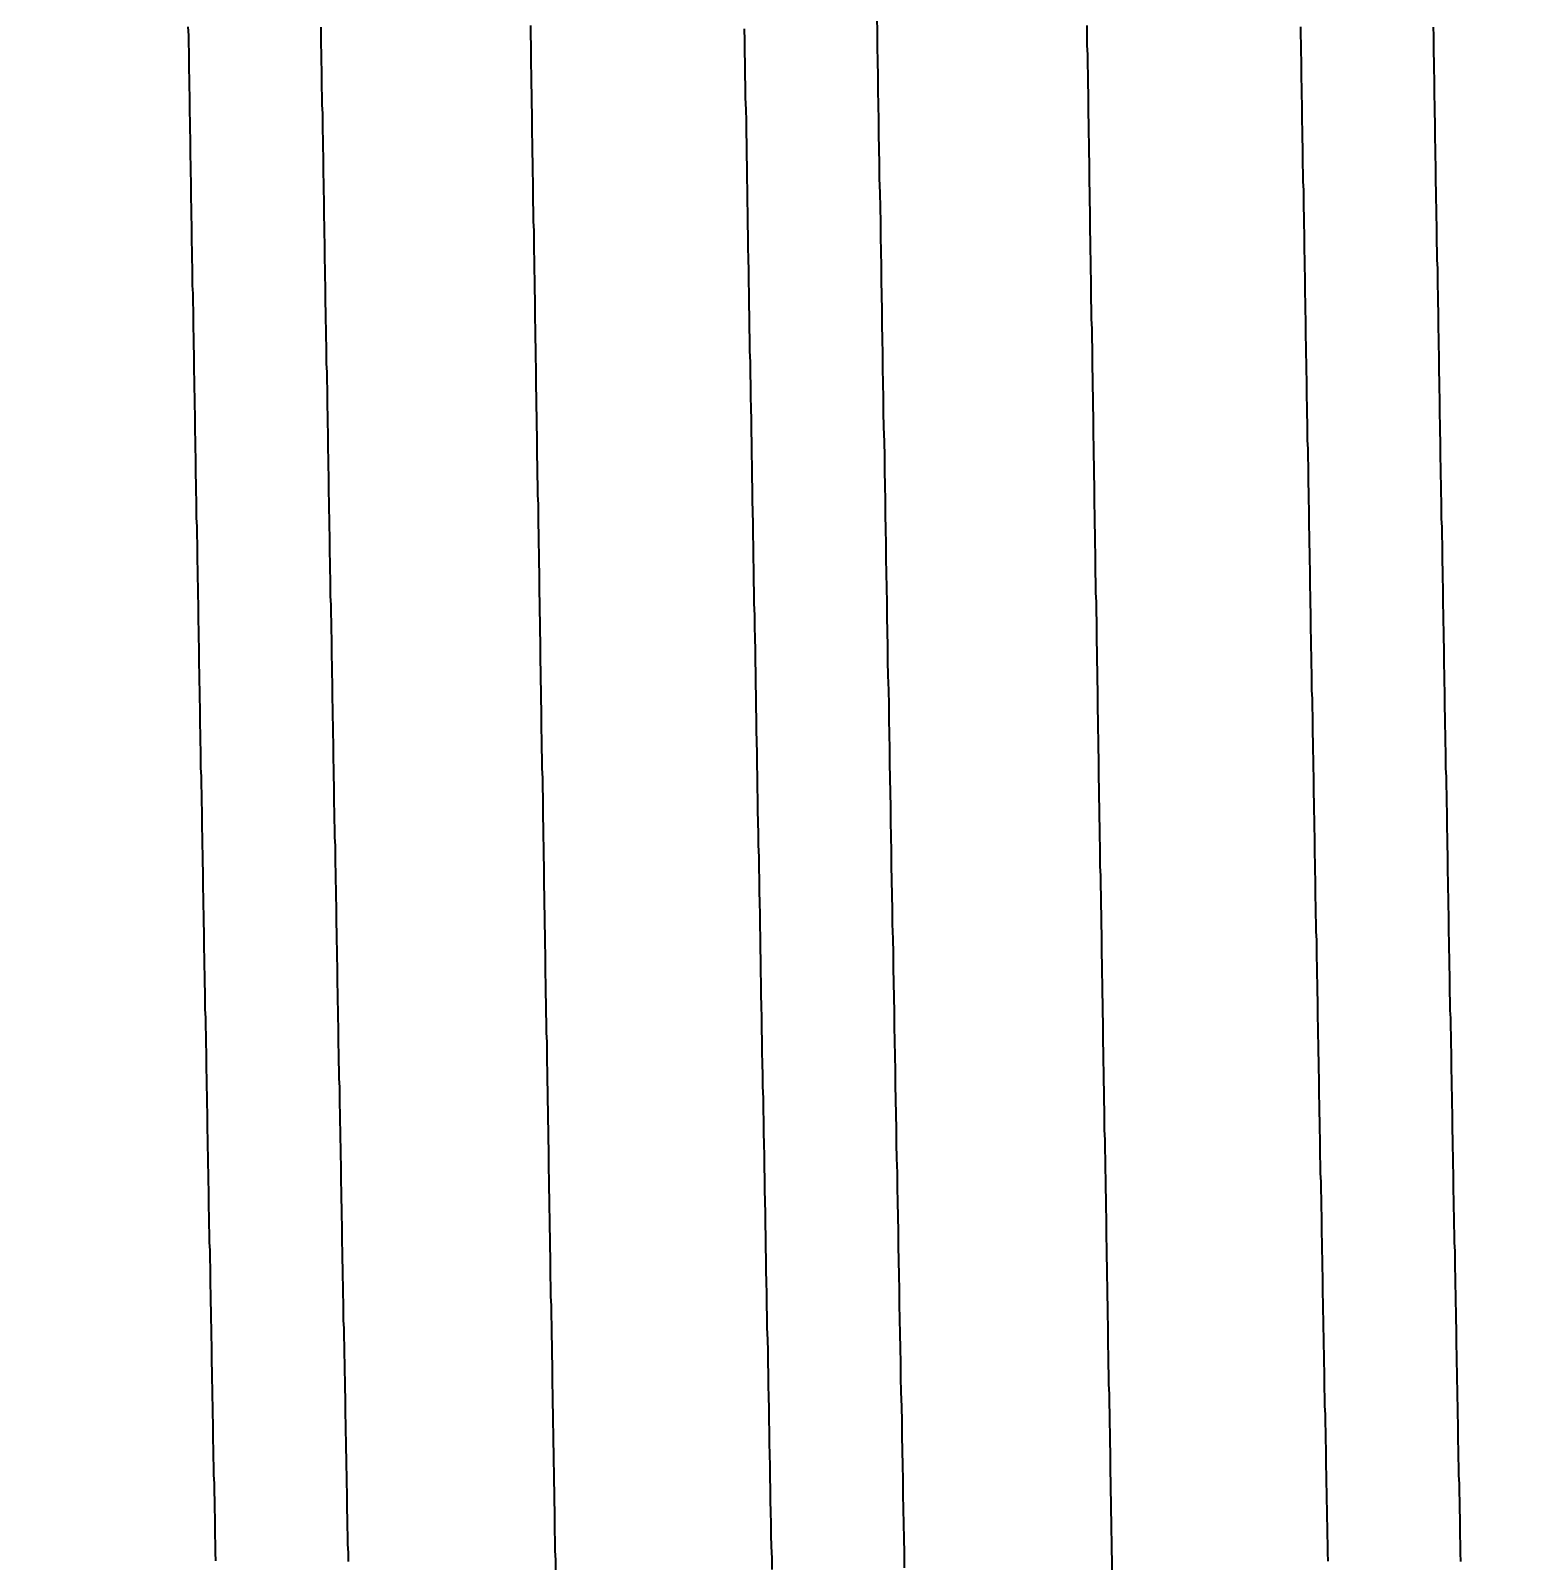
# Model space of a CAD drawing. Header units: millimetres. Extents: x 0 to 5600, y -67 to 2530.
# Drawn here: x 4039.751 to 4043.879, y 921.731 to 925.966 of the extents above; entities that cross this region are included whole.
import ezdxf

# ---------------------------------------------------------------- set-up
doc = ezdxf.new("R2010")
doc.units = ezdxf.units.MM
doc.layers.add('내부선 및 부속', color=4, linetype='Continuous')
doc.layers.add('치수선', color=7, linetype='Continuous')
doc.styles.add('____', font='')
doc.styles.get('____').set_extended_font_data('굴림')
doc.dimstyles.new('MSADIM', dxfattribs={"dimtxt": 33, "dimasz": 17, "dimexe": 10, "dimexo": 7.5, "dimgap": 10, "dimtad": 0, "dimtih": 1, "dimtoh": 1, "dimdec": 0, "dimzin": 1, "dimdsep": 46, "dimtxsty": '____', "dimcen": 11.25, "dimadec": 0, "dimazin": 0, "dimtfac": 1, "dimtdec": 0, "dimtix": 1, "dimtmove": 0, "dimatfit": 3, "dimfxl": 1, "dimtolj": 1, "dimtzin": 1, "dimarcsym": 0})

# ---------------------------------------------------------------- blocks, each defined once
blk = doc.blocks.new('*D9')
at = {"layer": '치수선', "color": 0, "linetype": 'Continuous', "lineweight": -2, "transparency": 16777216}
for p, q in [((3996.7135, 930.2003), (3945.8852, 930.2003)), ((3955.8852, 913.2003), (3955.8852, 820.5165)), ((3955.8852, 682.2003), (3955.8852, 774.884)), ((4073.7135, 665.2003), (3945.8852, 665.2003))]:
    blk.add_line(p, q, dxfattribs=at)
at = {"layer": '치수선', "color": 0, "linetype": 'Continuous', "transparency": 16777216}
for points in [[(3953.0519, 913.2003), (3958.7185, 913.2003), (3955.8852, 930.2003)], [(3953.0519, 682.2003), (3958.7185, 682.2003), (3955.8852, 665.2003)]]:
    blk.add_solid(points, dxfattribs=at)
at = {"layer": '치수선', "color": 0, "linetype": 'Continuous', "transparency": 16777216, "insert": (3955.8852, 797.7003), "char_height": 25, "attachment_point": 5, "style": '____'}
blk.add_mtext('\\A1;265', dxfattribs=at)
blk = doc.blocks.new('*D10')
at = {"layer": '치수선', "color": 0, "linetype": 'Continuous', "lineweight": -2, "transparency": 16777216}
for p, q in [((3996.7135, 930.2003), (3855.1804, 930.2003)), ((3865.1804, 913.2003), (3865.1804, 603.0331)), ((3865.1804, 247.2003), (3865.1804, 557.3674)), ((4163.7135, 230.2003), (3855.1804, 230.2003))]:
    blk.add_line(p, q, dxfattribs=at)
at = {"layer": '치수선', "color": 0, "linetype": 'Continuous', "transparency": 16777216}
for points in [[(3862.3471, 913.2003), (3868.0137, 913.2003), (3865.1804, 930.2003)], [(3862.3471, 247.2003), (3868.0137, 247.2003), (3865.1804, 230.2003)]]:
    blk.add_solid(points, dxfattribs=at)
at = {"layer": '치수선', "color": 0, "linetype": 'Continuous', "transparency": 16777216, "insert": (3865.1804, 580.2003), "char_height": 25, "attachment_point": 5, "style": '____'}
blk.add_mtext('\\A1;700', dxfattribs=at)

msp = doc.modelspace()

# ---------------------------------------------------------------- linework, layer by layer
at = {"layer": '내부선 및 부속', "linetype": 'Continuous', "flags": 128}
for points in [[(4040.1868, 925.9765), (4040.1878, 925.9525), (4040.1878, 925.9295), (4040.1888, 925.9055), (4040.1888, 925.8815), (4040.1888, 925.8575), (4040.1898, 925.8335), (4040.1898, 925.8095), (4040.1908, 925.7855), (4040.1908, 925.7625), (4040.1908, 925.7385), (4040.1918, 925.7145), (4040.1918, 925.6905), (4040.1928, 925.6665), (4040.1928, 925.6425), (4040.1928, 925.6185), (4040.1938, 925.5945), (4040.1938, 925.5715), (4040.1948, 925.5475), (4040.1948, 925.5235), (4040.1948, 925.4995), (4040.1958, 925.4755), (4040.1958, 925.4515), (4040.1968, 925.4275), (4040.1968, 925.4045), (4040.1968, 925.3805), (4040.1978, 925.3565), (4040.1978, 925.3325), (4040.1988, 925.3085), (4040.1988, 925.2845), (4040.1988, 925.2605), (4040.1998, 925.2375), (4040.1998, 925.2135), (4040.2008, 925.1895), (4040.2008, 925.1655), (4040.2008, 925.1415), (4040.2018, 925.1175), (4040.2018, 925.0935), (4040.2028, 925.0695), (4040.2028, 925.0465), (4040.2028, 925.0225), (4040.2038, 924.9985), (4040.2038, 924.9745), (4040.2048, 924.9505), (4040.2048, 924.9265), (4040.2058, 924.9025), (4040.2058, 924.8795), (4040.2058, 924.8555), (4040.2068, 924.8315), (4040.2068, 924.8075), (4040.2078, 924.7835), (4040.2078, 924.7595), (4040.2078, 924.7355), (4040.2088, 924.7125), (4040.2088, 924.6885), (4040.2098, 924.6645), (4040.2098, 924.6405), (4040.2098, 924.6165), (4040.2108, 924.5925), (4040.2108, 924.5685), (4040.2118, 924.5445), (4040.2118, 924.5215), (4040.2118, 924.4975), (4040.2128, 924.4735), (4040.2128, 924.4495), (4040.2138, 924.4255), (4040.2138, 924.4015), (4040.2148, 924.3775), (4040.2148, 924.3545), (4040.2148, 924.3305), (4040.2158, 924.3065), (4040.2158, 924.2825), (4040.2168, 924.2585), (4040.2168, 924.2345), (4040.2168, 924.2105), (4040.2178, 924.1865), (4040.2178, 924.1635), (4040.2188, 924.1395), (4040.2188, 924.1155), (4040.2198, 924.0915), (4040.2198, 924.0675), (4040.2198, 924.0435), (4040.2208, 924.0195), (4040.2208, 923.9965), (4040.2218, 923.9725), (4040.2218, 923.9725), (4040.2218, 923.9485), (4040.2218, 923.9245), (4040.2228, 923.9005), (4040.2228, 923.8765), (4040.2238, 923.8525), (4040.2238, 923.8295), (4040.2248, 923.8055), (4040.2248, 923.7815), (4040.2248, 923.7575), (4040.2258, 923.7335), (4040.2258, 923.7095), (4040.2268, 923.6855), (4040.2268, 923.6615), (4040.2278, 923.6385), (4040.2278, 923.6145), (4040.2278, 923.5905), (4040.2288, 923.5665), (4040.2288, 923.5425), (4040.2298, 923.5185), (4040.2298, 923.4945), (4040.2308, 923.4715), (4040.2308, 923.4475), (4040.2308, 923.4235), (4040.2318, 923.3995), (4040.2318, 923.3755), (4040.2328, 923.3515), (4040.2328, 923.3275), (4040.2338, 923.3045), (4040.2338, 923.2805), (4040.2338, 923.2565), (4040.2348, 923.2325), (4040.2348, 923.2085), (4040.2358, 923.1845), (4040.2358, 923.1605), (4040.2368, 923.1365), (4040.2368, 923.1135), (4040.2368, 923.0895), (4040.2378, 923.0655), (4040.2378, 923.0415), (4040.2388, 923.0175), (4040.2388, 922.9935), (4040.2398, 922.9695), (4040.2398, 922.9465), (4040.2398, 922.9225), (4040.2408, 922.8985), (4040.2408, 922.8745), (4040.2418, 922.8505), (4040.2418, 922.8265), (4040.2428, 922.8025), (4040.2428, 922.7795), (4040.2438, 922.7555), (4040.2438, 922.7315), (4040.2438, 922.7075), (4040.2448, 922.6835), (4040.2448, 922.6595), (4040.2458, 922.6355), (4040.2458, 922.6115), (4040.2468, 922.5885), (4040.2468, 922.5645), (4040.2478, 922.5405), (4040.2478, 922.5165), (4040.2478, 922.4925), (4040.2488, 922.4685), (4040.2488, 922.4445), (4040.2498, 922.4215), (4040.2498, 922.3975), (4040.2508, 922.3735), (4040.2508, 922.3495), (4040.2518, 922.3255), (4040.2518, 922.3015), (4040.2518, 922.2775), (4040.2528, 922.2545), (4040.2528, 922.2305), (4040.2538, 922.2065), (4040.2538, 922.1825), (4040.2548, 922.1585), (4040.2548, 922.1345), (4040.2558, 922.1105), (4040.2558, 922.0865), (4040.2558, 922.0635), (4040.2568, 922.0395), (4040.2568, 922.0155), (4040.2578, 921.9915), (4040.2578, 921.9675), (4040.2588, 921.9435), (4040.2588, 921.9195), (4040.2598, 921.8965), (4040.2598, 921.8725), (4040.2608, 921.8485), (4040.2608, 921.8245), (4040.2608, 921.8005), (4040.2618, 921.7765), (4040.2618, 921.7525), (4040.2628, 921.7295)], [(4040.5548, 925.9755), (4040.5548, 925.9515), (4040.5548, 925.9275), (4040.5558, 925.9035), (4040.5558, 925.8805), (4040.5568, 925.8565), (4040.5568, 925.8325), (4040.5568, 925.8085), (4040.5578, 925.7845), (4040.5578, 925.7605), (4040.5588, 925.7365), (4040.5588, 925.7135), (4040.5588, 925.6895), (4040.5598, 925.6655), (4040.5598, 925.6415), (4040.5608, 925.6175), (4040.5608, 925.5935), (4040.5608, 925.5695), (4040.5618, 925.5455), (4040.5618, 925.5225), (4040.5628, 925.4985), (4040.5628, 925.4745), (4040.5628, 925.4505), (4040.5638, 925.4265), (4040.5638, 925.4025), (4040.5648, 925.3785), (4040.5648, 925.3555), (4040.5648, 925.3315), (4040.5658, 925.3075), (4040.5658, 925.2835), (4040.5668, 925.2595), (4040.5668, 925.2355), (4040.5668, 925.2115), (4040.5678, 925.1885), (4040.5678, 925.1645), (4040.5688, 925.1405), (4040.5688, 925.1165), (4040.5698, 925.0925), (4040.5698, 925.0685), (4040.5698, 925.0445), (4040.5708, 925.0205), (4040.5708, 924.9975), (4040.5718, 924.9735), (4040.5718, 924.9495), (4040.5718, 924.9255), (4040.5728, 924.9015), (4040.5728, 924.8775), (4040.5738, 924.8535), (4040.5738, 924.8305), (4040.5738, 924.8065), (4040.5748, 924.7825), (4040.5748, 924.7585), (4040.5758, 924.7345), (4040.5758, 924.7105), (4040.5758, 924.6865), (4040.5768, 924.6625), (4040.5768, 924.6395), (4040.5778, 924.6155), (4040.5778, 924.5915), (4040.5788, 924.5675), (4040.5788, 924.5435), (4040.5788, 924.5195), (4040.5798, 924.4955), (4040.5798, 924.4725), (4040.5808, 924.4485), (4040.5808, 924.4245), (4040.5808, 924.4005), (4040.5818, 924.3765), (4040.5818, 924.3525), (4040.5828, 924.3285), (4040.5828, 924.3055), (4040.5838, 924.2815), (4040.5838, 924.2575), (4040.5838, 924.2335), (4040.5848, 924.2095), (4040.5848, 924.1855), (4040.5858, 924.1615), (4040.5858, 924.1375), (4040.5858, 924.1145), (4040.5868, 924.0905), (4040.5868, 924.0665), (4040.5878, 924.0425), (4040.5878, 924.0185), (4040.5888, 923.9945), (4040.5888, 923.9945), (4040.5888, 923.9705), (4040.5888, 923.9475), (4040.5898, 923.9235), (4040.5898, 923.8995), (4040.5908, 923.8755), (4040.5908, 923.8515), (4040.5908, 923.8275), (4040.5918, 923.8035), (4040.5918, 923.7805), (4040.5928, 923.7565), (4040.5928, 923.7325), (4040.5938, 923.7085), (4040.5938, 923.6845), (4040.5938, 923.6605), (4040.5948, 923.6365), (4040.5948, 923.6125), (4040.5958, 923.5895), (4040.5958, 923.5655), (4040.5968, 923.5415), (4040.5968, 923.5175), (4040.5968, 923.4935), (4040.5978, 923.4695), (4040.5978, 923.4455), (4040.5988, 923.4225), (4040.5988, 923.3985), (4040.5998, 923.3745), (4040.5998, 923.3505), (4040.5998, 923.3265), (4040.6008, 923.3025), (4040.6008, 923.2785), (4040.6018, 923.2555), (4040.6018, 923.2315), (4040.6028, 923.2075), (4040.6028, 923.1835), (4040.6028, 923.1595), (4040.6038, 923.1355), (4040.6038, 923.1115), (4040.6048, 923.0875), (4040.6048, 923.0645), (4040.6058, 923.0405), (4040.6058, 923.0165), (4040.6058, 922.9925), (4040.6068, 922.9685), (4040.6068, 922.9445), (4040.6078, 922.9205), (4040.6078, 922.8975), (4040.6088, 922.8735), (4040.6088, 922.8495), (4040.6098, 922.8255), (4040.6098, 922.8015), (4040.6098, 922.7775), (4040.6108, 922.7535), (4040.6108, 922.7295), (4040.6118, 922.7065), (4040.6118, 922.6825), (4040.6128, 922.6585), (4040.6128, 922.6345), (4040.6128, 922.6105), (4040.6138, 922.5865), (4040.6138, 922.5625), (4040.6148, 922.5395), (4040.6148, 922.5155), (4040.6158, 922.4915), (4040.6158, 922.4675), (4040.6168, 922.4435), (4040.6168, 922.4195), (4040.6168, 922.3955), (4040.6178, 922.3725), (4040.6178, 922.3485), (4040.6188, 922.3245), (4040.6188, 922.3005), (4040.6198, 922.2765), (4040.6198, 922.2525), (4040.6208, 922.2285), (4040.6208, 922.2045), (4040.6218, 922.1815), (4040.6218, 922.1575), (4040.6218, 922.1335), (4040.6228, 922.1095), (4040.6228, 922.0855), (4040.6238, 922.0615), (4040.6238, 922.0375), (4040.6248, 922.0145), (4040.6248, 921.9905), (4040.6258, 921.9665), (4040.6258, 921.9425), (4040.6268, 921.9185), (4040.6268, 921.8945), (4040.6268, 921.8705), (4040.6278, 921.8475), (4040.6278, 921.8235), (4040.6288, 921.7995), (4040.6288, 921.7755), (4040.6298, 921.7515), (4040.6298, 921.7275)], [(4041.2048, 921.7045), (4041.2048, 921.7315), (4041.2038, 921.7585), (4041.2038, 921.7855), (4041.2028, 921.8125), (4041.2028, 921.8395), (4041.2028, 921.8665), (4041.2018, 921.8945), (4041.2018, 921.8945), (4041.2018, 921.9215), (4041.2008, 921.9485), (4041.2008, 921.9755), (4041.1998, 922.0025), (4041.1998, 922.0295), (4041.1988, 922.0565), (4041.1988, 922.0835), (4041.1978, 922.1105), (4041.1978, 922.1375), (4041.1968, 922.1645), (4041.1968, 922.1915), (4041.1958, 922.2185), (4041.1958, 922.2455), (4041.1958, 922.2725), (4041.1948, 922.2995), (4041.1948, 922.3265), (4041.1938, 922.3535), (4041.1938, 922.3815), (4041.1928, 922.4085), (4041.1928, 922.4355), (4041.1918, 922.4625), (4041.1918, 922.4895), (4041.1908, 922.5165), (4041.1908, 922.5435), (4041.1908, 922.5705), (4041.1898, 922.5975), (4041.1898, 922.6245), (4041.1888, 922.6515), (4041.1888, 922.6785), (4041.1878, 922.7055), (4041.1878, 922.7325), (4041.1868, 922.7595), (4041.1868, 922.7865), (4041.1858, 922.8135), (4041.1858, 922.8405), (4041.1858, 922.8685), (4041.1848, 922.8955), (4041.1848, 922.9225), (4041.1838, 922.9495), (4041.1838, 922.9765), (4041.1828, 923.0035), (4041.1828, 923.0305), (4041.1818, 923.0575), (4041.1818, 923.0845), (4041.1808, 923.1115), (4041.1808, 923.1385), (4041.1808, 923.1655), (4041.1798, 923.1925), (4041.1798, 923.2195), (4041.1788, 923.2465), (4041.1788, 923.2735), (4041.1778, 923.3005), (4041.1778, 923.3275), (4041.1768, 923.3555), (4041.1768, 923.3825), (4041.1768, 923.4095), (4041.1758, 923.4365), (4041.1758, 923.4635), (4041.1748, 923.4905), (4041.1748, 923.5175), (4041.1738, 923.5445), (4041.1738, 923.5715), (4041.1728, 923.5985), (4041.1728, 923.6255), (4041.1728, 923.6525), (4041.1718, 923.6795), (4041.1718, 923.7065), (4041.1708, 923.7335), (4041.1708, 923.7605), (4041.1698, 923.7875), (4041.1698, 923.8145), (4041.1698, 923.8425), (4041.1688, 923.8695), (4041.1688, 923.8965), (4041.1678, 923.9235), (4041.1678, 923.9505), (4041.1668, 923.9775), (4041.1668, 924.0045), (4041.1658, 924.0315), (4041.1658, 924.0585), (4041.1658, 924.0855), (4041.1648, 924.1125), (4041.1648, 924.1395), (4041.1638, 924.1665), (4041.1638, 924.1935), (4041.1628, 924.2205), (4041.1628, 924.2475), (4041.1628, 924.2745), (4041.1618, 924.3015), (4041.1618, 924.3295), (4041.1608, 924.3565), (4041.1608, 924.3835), (4041.1598, 924.4105), (4041.1598, 924.4375), (4041.1598, 924.4645), (4041.1588, 924.4915), (4041.1588, 924.5185), (4041.1578, 924.5455), (4041.1578, 924.5725), (4041.1568, 924.5995), (4041.1568, 924.5995), (4041.1568, 924.6265), (4041.1568, 924.6535), (4041.1558, 924.6805), (4041.1558, 924.7075), (4041.1548, 924.7345), (4041.1548, 924.7615), (4041.1538, 924.7885), (4041.1538, 924.8165), (4041.1538, 924.8435), (4041.1528, 924.8705), (4041.1528, 924.8975), (4041.1518, 924.9245), (4041.1518, 924.9515), (4041.1508, 924.9785), (4041.1508, 925.0055), (4041.1508, 925.0325), (4041.1498, 925.0595), (4041.1498, 925.0865), (4041.1488, 925.1135), (4041.1488, 925.1405), (4041.1478, 925.1675), (4041.1478, 925.1945), (4041.1478, 925.2215), (4041.1468, 925.2485), (4041.1468, 925.2755), (4041.1458, 925.3035), (4041.1458, 925.3305), (4041.1448, 925.3575), (4041.1448, 925.3845), (4041.1448, 925.4115), (4041.1438, 925.4385), (4041.1438, 925.4655), (4041.1428, 925.4925), (4041.1428, 925.5195), (4041.1428, 925.5465), (4041.1418, 925.5735), (4041.1418, 925.6005), (4041.1408, 925.6275), (4041.1408, 925.6545), (4041.1398, 925.6815), (4041.1398, 925.7085), (4041.1398, 925.7355), (4041.1388, 925.7635), (4041.1388, 925.7905), (4041.1378, 925.8175), (4041.1378, 925.8445), (4041.1368, 925.8715), (4041.1368, 925.8985), (4041.1368, 925.9255), (4041.1358, 925.9525), (4041.1358, 925.9795)], [(4041.7268, 925.9705), (4041.7278, 925.9385), (4041.7278, 925.9065), (4041.7288, 925.8745), (4041.7288, 925.8425), (4041.7298, 925.8115), (4041.7298, 925.7795), (4041.7308, 925.7475), (4041.7318, 925.7155), (4041.7318, 925.6835), (4041.7328, 925.6515), (4041.7328, 925.6205), (4041.7338, 925.5885), (4041.7338, 925.5565), (4041.7348, 925.5245), (4041.7348, 925.4925), (4041.7358, 925.4615), (4041.7358, 925.4295), (4041.7368, 925.3975), (4041.7368, 925.3655), (4041.7378, 925.3335), (4041.7388, 925.3015), (4041.7388, 925.2705), (4041.7398, 925.2385), (4041.7398, 925.2065), (4041.7408, 925.1745), (4041.7408, 925.1425), (4041.7418, 925.1105), (4041.7418, 925.0795), (4041.7428, 925.0475), (4041.7428, 925.0155), (4041.7438, 924.9835), (4041.7438, 924.9515), (4041.7448, 924.9205), (4041.7458, 924.8885), (4041.7458, 924.8565), (4041.7468, 924.8245), (4041.7468, 924.7925), (4041.7478, 924.7605), (4041.7478, 924.7295), (4041.7488, 924.6975), (4041.7488, 924.6655), (4041.7498, 924.6335), (4041.7508, 924.6015), (4041.7508, 924.5695), (4041.7518, 924.5385), (4041.7518, 924.5065), (4041.7528, 924.4745), (4041.7528, 924.4425), (4041.7538, 924.4105), (4041.7538, 924.3795), (4041.7548, 924.3475), (4041.7548, 924.3155), (4041.7548, 924.3155), (4041.7558, 924.2835), (4041.7568, 924.2515), (4041.7568, 924.2195), (4041.7578, 924.1885), (4041.7578, 924.1565), (4041.7588, 924.1245), (4041.7588, 924.0925), (4041.7598, 924.0605), (4041.7598, 924.0285), (4041.7608, 923.9975), (4041.7618, 923.9655), (4041.7618, 923.9335), (4041.7628, 923.9015), (4041.7628, 923.8695), (4041.7638, 923.8385), (4041.7638, 923.8065), (4041.7648, 923.7745), (4041.7658, 923.7425), (4041.7658, 923.7105), (4041.7668, 923.6785), (4041.7668, 923.6475), (4041.7678, 923.6155), (4041.7678, 923.5835), (4041.7688, 923.5515), (4041.7698, 923.5195), (4041.7698, 923.4875), (4041.7708, 923.4565), (4041.7708, 923.4245), (4041.7718, 923.3925), (4041.7718, 923.3605), (4041.7728, 923.3285), (4041.7728, 923.2975), (4041.7738, 923.2655), (4041.7748, 923.2335), (4041.7748, 923.2015), (4041.7758, 923.1695), (4041.7758, 923.1375), (4041.7768, 923.1065), (4041.7778, 923.0745), (4041.7778, 923.0425), (4041.7788, 923.0105), (4041.7788, 922.9785), (4041.7798, 922.9465), (4041.7798, 922.9155), (4041.7808, 922.8835), (4041.7818, 922.8515), (4041.7818, 922.8195), (4041.7828, 922.7875), (4041.7828, 922.7565), (4041.7838, 922.7245), (4041.7848, 922.6925), (4041.7848, 922.6605), (4041.7858, 922.6285), (4041.7858, 922.5965), (4041.7868, 922.5655), (4041.7868, 922.5335), (4041.7878, 922.5015), (4041.7888, 922.4695), (4041.7888, 922.4375), (4041.7898, 922.4055), (4041.7898, 922.3745), (4041.7908, 922.3425), (4041.7918, 922.3105), (4041.7918, 922.2785), (4041.7928, 922.2465), (4041.7928, 922.2155), (4041.7938, 922.1835), (4041.7948, 922.1515), (4041.7948, 922.1195), (4041.7958, 922.0875), (4041.7958, 922.0555), (4041.7968, 922.0245), (4041.7978, 921.9925), (4041.7978, 921.9605), (4041.7988, 921.9285), (4041.7988, 921.8965), (4041.7998, 921.8645), (4041.8008, 921.8335), (4041.8008, 921.8015), (4041.8018, 921.7695), (4041.8028, 921.7375), (4041.8028, 921.7055)], [(4042.0938, 926.0015), (4042.0948, 925.9615), (4042.0948, 925.9205), (4042.0958, 925.8805), (4042.0968, 925.8405), (4042.0968, 925.7995), (4042.0978, 925.7595), (4042.0988, 925.7185), (4042.0988, 925.6785), (4042.0998, 925.6375), (4042.1008, 925.5975), (4042.1008, 925.5565), (4042.1018, 925.5165), (4042.1028, 925.4755), (4042.1038, 925.4355), (4042.1038, 925.3945), (4042.1048, 925.3545), (4042.1058, 925.3135), (4042.1058, 925.2735), (4042.1068, 925.2325), (4042.1078, 925.1925), (4042.1078, 925.1515), (4042.1088, 925.1115), (4042.1098, 925.0705), (4042.1098, 925.0305), (4042.1108, 924.9895), (4042.1118, 924.9495), (4042.1118, 924.9085), (4042.1128, 924.8685), (4042.1138, 924.8275), (4042.1148, 924.7875), (4042.1148, 924.7465), (4042.1158, 924.7065), (4042.1168, 924.6655), (4042.1168, 924.6255), (4042.1178, 924.5855), (4042.1188, 924.5445), (4042.1188, 924.5045), (4042.1198, 924.4635), (4042.1208, 924.4235), (4042.1218, 924.3825), (4042.1218, 924.3425), (4042.1228, 924.3015), (4042.1238, 924.2615), (4042.1238, 924.2205), (4042.1248, 924.1805), (4042.1258, 924.1395), (4042.1268, 924.0995), (4042.1268, 924.0585), (4042.1278, 924.0185), (4042.1288, 923.9775), (4042.1288, 923.9375), (4042.1298, 923.8965), (4042.1308, 923.8565), (4042.1318, 923.8155), (4042.1318, 923.7755), (4042.1328, 923.7345), (4042.1338, 923.6945), (4042.1338, 923.6535), (4042.1348, 923.6135), (4042.1358, 923.5725), (4042.1368, 923.5325), (4042.1368, 923.4925), (4042.1378, 923.4515), (4042.1388, 923.4115), (4042.1388, 923.3705), (4042.1398, 923.3305), (4042.1408, 923.2895), (4042.1418, 923.2495), (4042.1418, 923.2085), (4042.1428, 923.1685), (4042.1428, 923.1685), (4042.1438, 923.1275), (4042.1448, 923.0875), (4042.1448, 923.0465), (4042.1458, 923.0065), (4042.1468, 922.9655), (4042.1478, 922.9255), (4042.1478, 922.8845), (4042.1488, 922.8445), (4042.1498, 922.8035), (4042.1498, 922.7635), (4042.1508, 922.7225), (4042.1518, 922.6825), (4042.1528, 922.6415), (4042.1528, 922.6015), (4042.1538, 922.5605), (4042.1548, 922.5205), (4042.1558, 922.4795), (4042.1558, 922.4395), (4042.1568, 922.3985), (4042.1578, 922.3585), (4042.1588, 922.3185), (4042.1598, 922.2775), (4042.1598, 922.2375), (4042.1608, 922.1965), (4042.1618, 922.1565), (4042.1628, 922.1155), (4042.1628, 922.0755), (4042.1638, 922.0345), (4042.1648, 921.9945), (4042.1658, 921.9535), (4042.1658, 921.9135), (4042.1668, 921.8725), (4042.1678, 921.8325), (4042.1688, 921.7915), (4042.1698, 921.7515), (4042.1698, 921.7105)], [(4042.6758, 925.9795), (4042.6758, 925.9525), (4042.6758, 925.9255), (4042.6768, 925.8985), (4042.6768, 925.8715), (4042.6778, 925.8445), (4042.6778, 925.8175), (4042.6788, 925.7905), (4042.6788, 925.7635), (4042.6788, 925.7355), (4042.6798, 925.7085), (4042.6798, 925.6815), (4042.6808, 925.6545), (4042.6808, 925.6275), (4042.6818, 925.6005), (4042.6818, 925.5735), (4042.6818, 925.5465), (4042.6828, 925.5195), (4042.6828, 925.4925), (4042.6838, 925.4655), (4042.6838, 925.4385), (4042.6838, 925.4115), (4042.6848, 925.3845), (4042.6848, 925.3575), (4042.6858, 925.3305), (4042.6858, 925.3035), (4042.6868, 925.2755), (4042.6868, 925.2485), (4042.6868, 925.2215), (4042.6878, 925.1945), (4042.6878, 925.1675), (4042.6888, 925.1405), (4042.6888, 925.1135), (4042.6898, 925.0865), (4042.6898, 925.0595), (4042.6898, 925.0325), (4042.6908, 925.0055), (4042.6908, 924.9785), (4042.6918, 924.9515), (4042.6918, 924.9245), (4042.6928, 924.8975), (4042.6928, 924.8705), (4042.6928, 924.8435), (4042.6938, 924.8165), (4042.6938, 924.7885), (4042.6938, 924.7885), (4042.6948, 924.7615), (4042.6948, 924.7345), (4042.6958, 924.7075), (4042.6958, 924.6805), (4042.6958, 924.6535), (4042.6968, 924.6265), (4042.6968, 924.5995), (4042.6978, 924.5725), (4042.6978, 924.5455), (4042.6988, 924.5185), (4042.6988, 924.4915), (4042.6988, 924.4645), (4042.6998, 924.4375), (4042.6998, 924.4105), (4042.7008, 924.3835), (4042.7008, 924.3565), (4042.7018, 924.3295), (4042.7018, 924.3015), (4042.7018, 924.2745), (4042.7028, 924.2475), (4042.7028, 924.2205), (4042.7038, 924.1935), (4042.7038, 924.1665), (4042.7048, 924.1395), (4042.7048, 924.1125), (4042.7048, 924.0855), (4042.7058, 924.0585), (4042.7058, 924.0315), (4042.7068, 924.0045), (4042.7068, 923.9775), (4042.7078, 923.9505), (4042.7078, 923.9235), (4042.7078, 923.8965), (4042.7088, 923.8695), (4042.7088, 923.8425), (4042.7098, 923.8145), (4042.7098, 923.7875), (4042.7108, 923.7605), (4042.7108, 923.7335), (4042.7118, 923.7065), (4042.7118, 923.6795), (4042.7118, 923.6525), (4042.7128, 923.6255), (4042.7128, 923.5985), (4042.7138, 923.5715), (4042.7138, 923.5445), (4042.7148, 923.5175), (4042.7148, 923.4905), (4042.7158, 923.4635), (4042.7158, 923.4365), (4042.7158, 923.4095), (4042.7168, 923.3825), (4042.7168, 923.3555), (4042.7178, 923.3275), (4042.7178, 923.3005), (4042.7188, 923.2735), (4042.7188, 923.2465), (4042.7198, 923.2195), (4042.7198, 923.1925), (4042.7198, 923.1655), (4042.7208, 923.1385), (4042.7208, 923.1115), (4042.7218, 923.0845), (4042.7218, 923.0575), (4042.7228, 923.0305), (4042.7228, 923.0035), (4042.7238, 922.9765), (4042.7238, 922.9495), (4042.7238, 922.9225), (4042.7248, 922.8955), (4042.7248, 922.8685), (4042.7258, 922.8405), (4042.7258, 922.8135), (4042.7268, 922.7865), (4042.7268, 922.7595), (4042.7278, 922.7325), (4042.7278, 922.7055), (4042.7288, 922.6785), (4042.7288, 922.6515), (4042.7288, 922.6245), (4042.7298, 922.5975), (4042.7298, 922.5705), (4042.7308, 922.5435), (4042.7308, 922.5165), (4042.7318, 922.4895), (4042.7318, 922.4625), (4042.7328, 922.4355), (4042.7328, 922.4085), (4042.7338, 922.3815), (4042.7338, 922.3535), (4042.7338, 922.3265), (4042.7348, 922.2995), (4042.7348, 922.2725), (4042.7358, 922.2455), (4042.7358, 922.2185), (4042.7368, 922.1915), (4042.7368, 922.1645), (4042.7378, 922.1375), (4042.7378, 922.1105), (4042.7388, 922.0835), (4042.7388, 922.0835), (4042.7388, 922.0565), (4042.7398, 922.0295), (4042.7398, 922.0025), (4042.7398, 921.9755), (4042.7408, 921.9485), (4042.7408, 921.9215), (4042.7418, 921.8945), (4042.7418, 921.8665), (4042.7428, 921.8395), (4042.7428, 921.8125), (4042.7438, 921.7855), (4042.7438, 921.7585), (4042.7448, 921.7315), (4042.7448, 921.7045)], [(4043.2668, 925.9765), (4043.2668, 925.9525), (4043.2678, 925.9295), (4043.2678, 925.9055), (4043.2688, 925.8815), (4043.2688, 925.8575), (4043.2688, 925.8335), (4043.2698, 925.8095), (4043.2698, 925.7855), (4043.2708, 925.7625), (4043.2708, 925.7385), (4043.2708, 925.7145), (4043.2718, 925.6905), (4043.2718, 925.6665), (4043.2728, 925.6425), (4043.2728, 925.6185), (4043.2728, 925.5945), (4043.2738, 925.5715), (4043.2738, 925.5475), (4043.2748, 925.5235), (4043.2748, 925.4995), (4043.2748, 925.4755), (4043.2758, 925.4515), (4043.2758, 925.4275), (4043.2768, 925.4045), (4043.2768, 925.3805), (4043.2768, 925.3565), (4043.2778, 925.3325), (4043.2778, 925.3085), (4043.2788, 925.2845), (4043.2788, 925.2605), (4043.2788, 925.2375), (4043.2798, 925.2135), (4043.2798, 925.1895), (4043.2808, 925.1655), (4043.2808, 925.1415), (4043.2808, 925.1175), (4043.2818, 925.0935), (4043.2818, 925.0695), (4043.2828, 925.0465), (4043.2828, 925.0225), (4043.2838, 924.9985), (4043.2838, 924.9745), (4043.2838, 924.9505), (4043.2848, 924.9265), (4043.2848, 924.9025), (4043.2858, 924.8795), (4043.2858, 924.8555), (4043.2858, 924.8315), (4043.2868, 924.8075), (4043.2868, 924.7835), (4043.2878, 924.7595), (4043.2878, 924.7355), (4043.2878, 924.7115), (4043.2888, 924.6885), (4043.2888, 924.6645), (4043.2898, 924.6405), (4043.2898, 924.6165), (4043.2898, 924.5925), (4043.2908, 924.5685), (4043.2908, 924.5445), (4043.2918, 924.5215), (4043.2918, 924.4975), (4043.2928, 924.4735), (4043.2928, 924.4495), (4043.2928, 924.4255), (4043.2938, 924.4015), (4043.2938, 924.3775), (4043.2948, 924.3545), (4043.2948, 924.3305), (4043.2948, 924.3065), (4043.2958, 924.2825), (4043.2958, 924.2585), (4043.2968, 924.2345), (4043.2968, 924.2105), (4043.2978, 924.1865), (4043.2978, 924.1635), (4043.2978, 924.1395), (4043.2988, 924.1155), (4043.2988, 924.0915), (4043.2998, 924.0675), (4043.2998, 924.0435), (4043.2998, 924.0195), (4043.3008, 923.9965), (4043.3008, 923.9725), (4043.3008, 923.9725), (4043.3018, 923.9485), (4043.3018, 923.9245), (4043.3028, 923.9005), (4043.3028, 923.8765), (4043.3028, 923.8525), (4043.3038, 923.8295), (4043.3038, 923.8055), (4043.3048, 923.7815), (4043.3048, 923.7575), (4043.3058, 923.7335), (4043.3058, 923.7095), (4043.3058, 923.6855), (4043.3068, 923.6615), (4043.3068, 923.6385), (4043.3078, 923.6145), (4043.3078, 923.5905), (4043.3078, 923.5665), (4043.3088, 923.5425), (4043.3088, 923.5185), (4043.3098, 923.4945), (4043.3098, 923.4715), (4043.3108, 923.4475), (4043.3108, 923.4235), (4043.3108, 923.3995), (4043.3118, 923.3755), (4043.3118, 923.3515), (4043.3128, 923.3275), (4043.3128, 923.3035), (4043.3138, 923.2805), (4043.3138, 923.2565), (4043.3138, 923.2325), (4043.3148, 923.2085), (4043.3148, 923.1845), (4043.3158, 923.1605), (4043.3158, 923.1365), (4043.3168, 923.1135), (4043.3168, 923.0895), (4043.3178, 923.0655), (4043.3178, 923.0415), (4043.3178, 923.0175), (4043.3188, 922.9935), (4043.3188, 922.9695), (4043.3198, 922.9465), (4043.3198, 922.9225), (4043.3208, 922.8985), (4043.3208, 922.8745), (4043.3208, 922.8505), (4043.3218, 922.8265), (4043.3218, 922.8025), (4043.3228, 922.7785), (4043.3228, 922.7555), (4043.3238, 922.7315), (4043.3238, 922.7075), (4043.3248, 922.6835), (4043.3248, 922.6595), (4043.3248, 922.6355), (4043.3258, 922.6115), (4043.3258, 922.5885), (4043.3268, 922.5645), (4043.3268, 922.5405), (4043.3278, 922.5165), (4043.3278, 922.4925), (4043.3278, 922.4685), (4043.3288, 922.4445), (4043.3288, 922.4215), (4043.3298, 922.3975), (4043.3298, 922.3735), (4043.3308, 922.3495), (4043.3308, 922.3255), (4043.3318, 922.3015), (4043.3318, 922.2775), (4043.3328, 922.2535), (4043.3328, 922.2305), (4043.3328, 922.2065), (4043.3338, 922.1825), (4043.3338, 922.1585), (4043.3348, 922.1345), (4043.3348, 922.1105), (4043.3358, 922.0865), (4043.3358, 922.0635), (4043.3368, 922.0395), (4043.3368, 922.0155), (4043.3368, 921.9915), (4043.3378, 921.9675), (4043.3378, 921.9435), (4043.3388, 921.9195), (4043.3388, 921.8965), (4043.3398, 921.8725), (4043.3398, 921.8485), (4043.3408, 921.8245), (4043.3408, 921.8005), (4043.3418, 921.7765), (4043.3418, 921.7525), (4043.3428, 921.7285)], [(4043.6338, 925.9755), (4043.6348, 925.9515), (4043.6348, 925.9275), (4043.6348, 925.9035), (4043.6358, 925.8805), (4043.6358, 925.8565), (4043.6368, 925.8325), (4043.6368, 925.8085), (4043.6368, 925.7845), (4043.6378, 925.7605), (4043.6378, 925.7365), (4043.6388, 925.7135), (4043.6388, 925.6895), (4043.6388, 925.6655), (4043.6398, 925.6415), (4043.6398, 925.6175), (4043.6408, 925.5935), (4043.6408, 925.5695), (4043.6408, 925.5455), (4043.6418, 925.5225), (4043.6418, 925.4985), (4043.6428, 925.4745), (4043.6428, 925.4505), (4043.6438, 925.4265), (4043.6438, 925.4025), (4043.6438, 925.3785), (4043.6448, 925.3555), (4043.6448, 925.3315), (4043.6458, 925.3075), (4043.6458, 925.2835), (4043.6458, 925.2595), (4043.6468, 925.2355), (4043.6468, 925.2115), (4043.6478, 925.1885), (4043.6478, 925.1645), (4043.6478, 925.1405), (4043.6488, 925.1165), (4043.6488, 925.0925), (4043.6498, 925.0685), (4043.6498, 925.0445), (4043.6498, 925.0205), (4043.6508, 924.9975), (4043.6508, 924.9735), (4043.6518, 924.9495), (4043.6518, 924.9255), (4043.6518, 924.9015), (4043.6528, 924.8775), (4043.6528, 924.8535), (4043.6538, 924.8305), (4043.6538, 924.8065), (4043.6538, 924.7825), (4043.6548, 924.7585), (4043.6548, 924.7345), (4043.6558, 924.7105), (4043.6558, 924.6865), (4043.6568, 924.6625), (4043.6568, 924.6395), (4043.6568, 924.6155), (4043.6578, 924.5915), (4043.6578, 924.5675), (4043.6588, 924.5435), (4043.6588, 924.5195), (4043.6588, 924.4955), (4043.6598, 924.4725), (4043.6598, 924.4485), (4043.6608, 924.4245), (4043.6608, 924.4005), (4043.6608, 924.3765), (4043.6618, 924.3525), (4043.6618, 924.3285), (4043.6628, 924.3055), (4043.6628, 924.2815), (4043.6638, 924.2575), (4043.6638, 924.2335), (4043.6638, 924.2095), (4043.6648, 924.1855), (4043.6648, 924.1615), (4043.6658, 924.1375), (4043.6658, 924.1145), (4043.6658, 924.0905), (4043.6668, 924.0665), (4043.6668, 924.0425), (4043.6678, 924.0185), (4043.6678, 923.9945), (4043.6678, 923.9945), (4043.6688, 923.9705), (4043.6688, 923.9475), (4043.6688, 923.9235), (4043.6698, 923.8995), (4043.6698, 923.8755), (4043.6708, 923.8515), (4043.6708, 923.8275), (4043.6718, 923.8035), (4043.6718, 923.7805), (4043.6718, 923.7565), (4043.6728, 923.7325), (4043.6728, 923.7085), (4043.6738, 923.6845), (4043.6738, 923.6605), (4043.6738, 923.6365), (4043.6748, 923.6125), (4043.6748, 923.5895), (4043.6758, 923.5655), (4043.6758, 923.5415), (4043.6768, 923.5175), (4043.6768, 923.4935), (4043.6768, 923.4695), (4043.6778, 923.4455), (4043.6778, 923.4225), (4043.6788, 923.3985), (4043.6788, 923.3745), (4043.6798, 923.3505), (4043.6798, 923.3265), (4043.6798, 923.3025), (4043.6808, 923.2785), (4043.6808, 923.2545), (4043.6818, 923.2315), (4043.6818, 923.2075), (4043.6828, 923.1835), (4043.6828, 923.1595), (4043.6838, 923.1355), (4043.6838, 923.1115), (4043.6838, 923.0875), (4043.6848, 923.0645), (4043.6848, 923.0405), (4043.6858, 923.0165), (4043.6858, 922.9925), (4043.6868, 922.9685), (4043.6868, 922.9445), (4043.6868, 922.9205), (4043.6878, 922.8975), (4043.6878, 922.8735), (4043.6888, 922.8495), (4043.6888, 922.8255), (4043.6898, 922.8015), (4043.6898, 922.7775), (4043.6898, 922.7535), (4043.6908, 922.7295), (4043.6908, 922.7065), (4043.6918, 922.6825), (4043.6918, 922.6585), (4043.6928, 922.6345), (4043.6928, 922.6105), (4043.6938, 922.5865), (4043.6938, 922.5625), (4043.6938, 922.5395), (4043.6948, 922.5155), (4043.6948, 922.4915), (4043.6958, 922.4675), (4043.6958, 922.4435), (4043.6968, 922.4195), (4043.6968, 922.3955), (4043.6978, 922.3725), (4043.6978, 922.3485), (4043.6978, 922.3245), (4043.6988, 922.3005), (4043.6988, 922.2765), (4043.6998, 922.2525), (4043.6998, 922.2285), (4043.7008, 922.2045), (4043.7008, 922.1815), (4043.7018, 922.1575), (4043.7018, 922.1335), (4043.7028, 922.1095), (4043.7028, 922.0855), (4043.7028, 922.0615), (4043.7038, 922.0375), (4043.7038, 922.0145), (4043.7048, 921.9905), (4043.7048, 921.9665), (4043.7058, 921.9425), (4043.7058, 921.9185), (4043.7068, 921.8945), (4043.7068, 921.8705), (4043.7078, 921.8475), (4043.7078, 921.8235), (4043.7078, 921.7995), (4043.7088, 921.7755), (4043.7088, 921.7515), (4043.7098, 921.7275)]]:
    msp.add_lwpolyline(points, dxfattribs=at)

# ---------------------------------------------------------------- dimensions: what is measured, and where the dimension line sits
at = {"layer": '치수선', "linetype": 'Continuous'}
for base, p1, p2, picture, middle in [((3865.1804, 230.2003), (4004.2135, 930.2003), (4171.2135, 230.2003), '*D10', (3865.1804, 580.2003)), ((3955.8852, 930.2003), (4081.2135, 665.2003), (4004.2135, 930.2003), '*D9', (3955.8852, 797.7003))]:
    dim = msp.add_linear_dim(base=base, p1=p1, p2=p2, angle=90, dimstyle='MSADIM', override={"dimtxt": 25}, dxfattribs=at)
    dim.commit()
    dim.dimension.update_dxf_attribs({"geometry": picture, "text_midpoint": middle})

doc.saveas('drawing.dxf')
